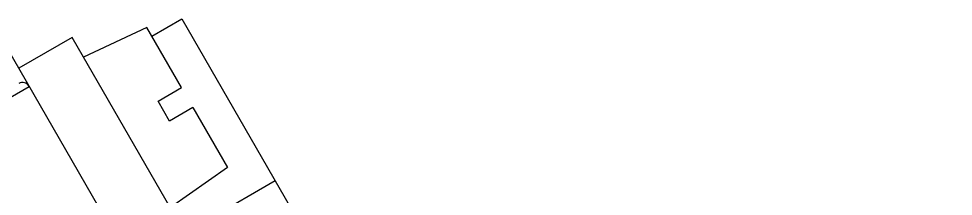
# Model space of a CAD drawing. Header units: millimetres. Extents: x 0 to 841, y 0 to 594.
# Drawn here: x 599.72 to 611.83, y 249.88 to 252.18 of the extents above; entities that cross this region are included whole.
import ezdxf

# ---------------------------------------------------------------- set-up
doc = ezdxf.new("R2010")
doc.units = ezdxf.units.MM
doc.header["$LTSCALE"] = 46.255
doc.layers.get('0').update_dxf_attribs({"linetype": 'CONTINUOUS'})

msp = doc.modelspace()

# ---------------------------------------------------------------- linework, layer by layer
at = {"color": 7, "linetype": 'CONTINUOUS'}
for p, q in [((601.445, 251.959), (601.835, 252.184)), ((601.835, 252.184), (611.835, 234.863)), ((601.382, 252.069), (600.563, 251.687)), ((601.83, 251.292), (601.382, 252.069)), ((600.416, 251.942), (599.723, 251.542)), ((606.323, 241.709), (600.416, 251.942)), ((599.573, 251.802), (604.748, 242.838)), ((596.404, 249.314), (599.858, 251.308)), ((601.527, 251.117), (601.83, 251.292)), ((601.677, 250.858), (601.527, 251.117)), ((601.98, 251.033), (601.677, 250.858)), ((601.98, 251.033), (602.428, 250.256)), ((602.428, 250.256), (601.688, 249.738)), ((601.875, 249.414), (603.045, 250.089))]:
    msp.add_line(p, q, dxfattribs=at)
msp.add_arc((599.771, 251.258), 0.1, 30, 120, dxfattribs=at)

doc.saveas('drawing.dxf')
